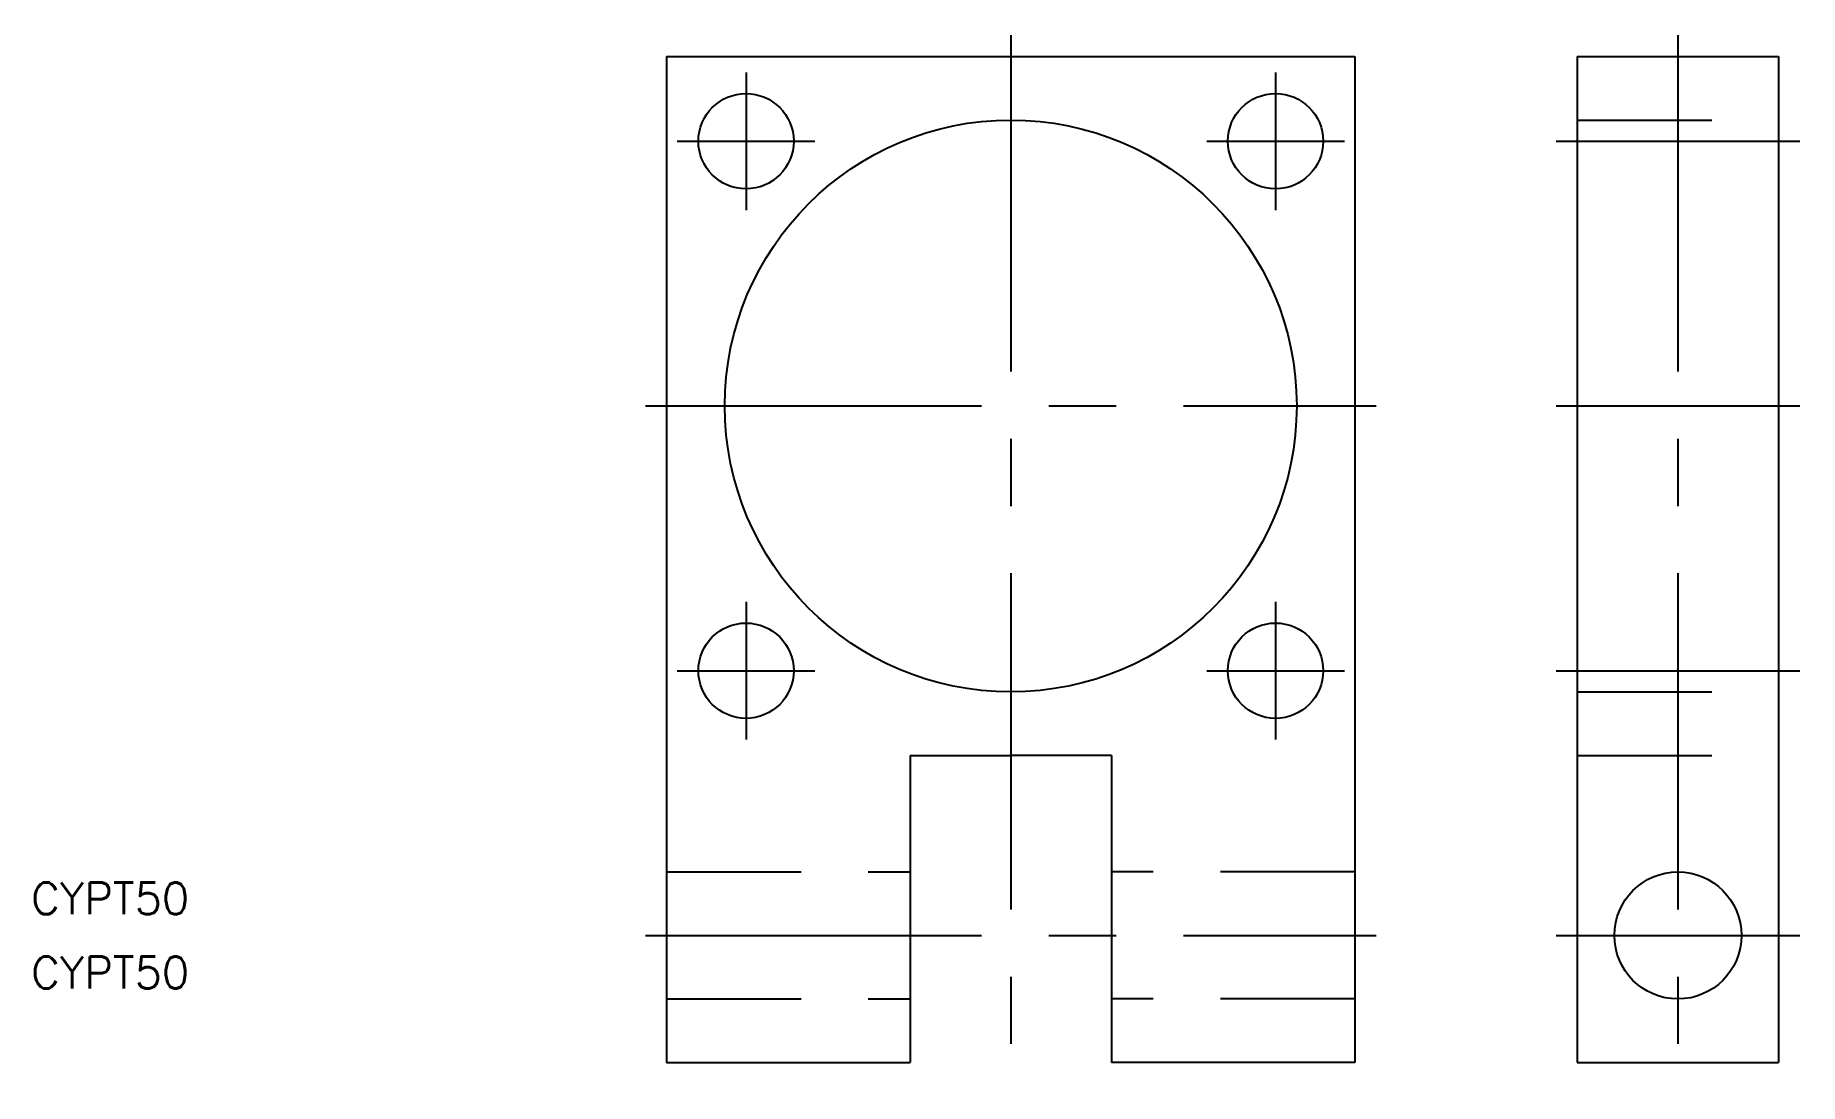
# Model space of a CAD drawing. Extents: x -92 to 75, y -64 to 35.
import ezdxf

# ---------------------------------------------------------------- set-up
doc = ezdxf.new("R2010")
doc.units = 0
doc.linetypes.add('CENTER', pattern=[50.8, 31.75, -6.35, 6.35, -6.35])
doc.linetypes.add('DASHED', pattern=[19.05, 12.7, -6.35])
doc.layers.get('0').update_dxf_attribs({"linetype": 'CONTINUOUS'})
doc.layers.add('CENTER', color=1, linetype='CENTER')
doc.styles.get("Standard").update_dxf_attribs({"font": 'txt.shx', "height": 3, "bigfont": 'bigfont.shx'})

msp = doc.modelspace()

# ---------------------------------------------------------------- linework, layer by layer
at = {"color": 7, "linetype": 'CONTINUOUS'}
for p, q in [((-32.5, 33), (32.5, 33)), ((-32.5, 33), (-32.5, -62)), ((32.5, 33), (32.5, -62)), ((53.5, 33), (53.5, -62)), ((53.5, 33), (72.5, 33)), ((72.5, 33), (72.5, -62)), ((-9.5, -33), (-9.5, -62)), ((-9.5, -33), (0, -33)), ((9.5, -33), (0, -33)), ((9.5, -33), (9.5, -62)), ((-32.5, -62), (-9.5, -62)), ((32.5, -62), (9.5, -62)), ((53.5, -62), (72.5, -62))]:
    msp.add_line(p, q, dxfattribs=at)
at = {"color": 3, "linetype": 'DASHED'}
for p, q in [((53.5, 27), (72.5, 27)), ((53.5, -27), (72.5, -27)), ((53.5, -33), (72.5, -33)), ((-32.5, -44), (-9.5, -44)), ((32.5, -44), (9.5, -44)), ((-32.5, -56), (-9.5, -56)), ((32.5, -56), (9.5, -56))]:
    msp.add_line(p, q, dxfattribs=at)
at = {"color": 7, "linetype": 'CONTINUOUS'}
for centre, radius in [((-25, 25), 4.5), ((25, 25), 4.5), ((0, 0), 27), ((-25, -25), 4.5), ((25, -25), 4.5), ((63, -50), 6)]:
    msp.add_circle(centre, radius, dxfattribs=at)
at = {"layer": 'CENTER', "color": 1, "linetype": 'CENTER'}
for p, q in [((0, 35), (0, -64)), ((63, 35), (63, -64)), ((-25, 31.5), (-25, 18.5)), ((25, 31.5), (25, 18.5)), ((-31.5, 25), (-18.5, 25)), ((18.5, 25), (31.5, 25)), ((51.5, 25), (74.5, 25)), ((-34.5, 0), (34.5, 0)), ((51.5, 0), (74.5, 0)), ((-25, -18.5), (-25, -31.5)), ((25, -18.5), (25, -31.5)), ((-31.5, -25), (-18.5, -25)), ((18.5, -25), (31.5, -25)), ((51.5, -25), (74.5, -25)), ((-34.5, -50), (34.5, -50)), ((51.5, -50), (74.5, -50))]:
    msp.add_line(p, q, dxfattribs=at)

# ---------------------------------------------------------------- texts
at = {"color": 7, "linetype": 'CONTINUOUS'}
for p in [(-92.5, -48), (-92.5, -55)]:
    msp.add_text('CYPT50', height=3, dxfattribs=at).set_placement(p)

doc.saveas('drawing.dxf')
